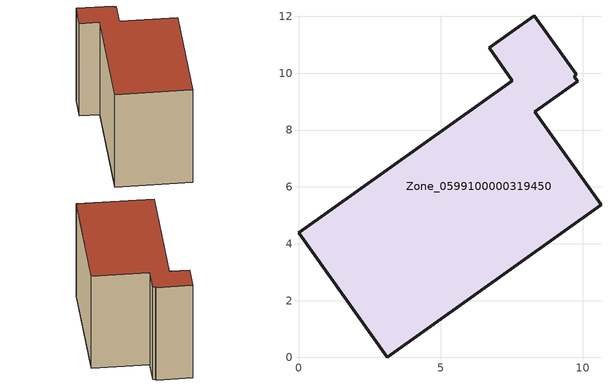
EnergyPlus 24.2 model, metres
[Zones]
Zone_0599100000319450
 floor ground (C_G): 9.82,9.72 8.31,8.64 10.64,5.37 3.13,0 0,4.38 7.52,9.74 6.7,10.89 8.3,12.03 9.77,9.96 9.7,9.88 z0
 wall outside (C_F): 8.3,12.03 6.7,10.89 7.52,9.74 0,4.38 3.13,0 10.64,5.37 8.31,8.64 9.82,9.72 9.7,9.88 9.77,9.96 8.3,12.03 z0:7.51
 roof outside (C_R): 9.77,9.96 8.3,12.03 6.7,10.89 7.52,9.74 0,4.38 3.13,0 10.64,5.37 8.31,8.64 9.82,9.72 9.7,9.88 z7.51
[BUILDING]
Pand.0599100000319450: North Axis=0; Terrain=City; Loads Convergence Tolerance Value=0.04; Temperature Convergence Tolerance Value=0.4; Solar Distribution=FullExterior; Maximum Number of Warmup Days=25; Minimum Number of Warmup Days=1
[Site:Location]
Rotterdam.The.Hague.AP_ZH_NLD Design_Conditions: Latitude=51.96; Longitude=4.45; Time Zone=1; Elevation=-4.5
[SITE:GROUNDTEMPERATURE:BUILDINGSURFACE]
18, 18, 18, 18, 18, 18, 18, 18, 18, 18, 18, 18
[MATERIAL] Thermal Absorptance=0.9; Solar Absorptance=0.7; Visible Absorptance=0.7
Name | Roughness | Thickness | Conductivity | Density | Specific Heat
G.TI.1975-1991 | MediumSmooth | 0.15 | 0.288461 | 540 | 1210
F.TI.1975-1991 | Rough | 0.3 | 0.230769 | 1920 | 840
R.TI.1975-1991 | MediumRough | 0.2 | 0.153846 | 1500 | 1000
[CONSTRUCTION]
C_G: G.TI.1975-1991
C_F: F.TI.1975-1991
C_R: R.TI.1975-1991
[ZONE]
Zone_0599100000319450: Type=1; Multiplier=1; Ceiling Height=Autocalculate; Volume=Autocalculate; Floor Area=autocalculate; Part of Total Floor Area=Yes
[ZONEINFILTRATION:DESIGNFLOWRATE]
Infil_Zone_0599100000319450: Zone or ZoneList or Space or SpaceList=Zone_0599100000319450; Schedule=AlwaysOn; Design Flow Rate Calculation Method=Flow/Area; Flow Rate per Floor Area=0.003; Constant Term Coefficient=1; Temperature Term Coefficient=0; Velocity Term Coefficient=0; Velocity Squared Term Coefficient=0
[HVACTEMPLATE:ZONE:IDEALLOADSAIRSYSTEM]
Zone_0599100000319450: Maximum Heating Supply Air Temperature=50; Minimum Cooling Supply Air Temperature=13; Maximum Heating Supply Air Humidity Ratio=0.0156; Minimum Cooling Supply Air Humidity Ratio=0.0077; Heating Limit=NoLimit; Cooling Limit=NoLimit; Dehumidification Control Type=ConstantSensibleHeatRatio; Cooling Sensible Heat Ratio=0.7; Dehumidification Setpoint=60; Humidification Control Type=None; Humidification Setpoint=30; Outdoor Air Method=None; Outdoor Air Flow Rate per Person=0.00944; Outdoor Air Flow Rate per Zone Floor Area=0; Outdoor Air Flow Rate per Zone=0; Demand Controlled Ventilation Type=None; Outdoor Air Economizer Type=NoEconomizer; Heat Recovery Type=None; Sensible Heat Recovery Effectiveness=0.7; Latent Heat Recovery Effectiveness=0.65
[ZONECONTROL:THERMOSTAT]
ThermostatControl_Zone_0599100000319450: Zone or ZoneList=Zone_0599100000319450; Control Type Schedule=DualSetpointControlType; Control 1=Thermostat_Zone_0599100000319450; Temperature Difference Between Cutout And Setpoint=0
[THERMOSTATSETPOINT:DUALSETPOINT]
Thermostat_Zone_0599100000319450: Heating Setpoint Temperature Schedule=HeatingSetpoint_Zone_0599100000319450; Cooling Setpoint Temperature Schedule=CoolingSetpoint_Zone_0599100000319450
[SCHEDULE:COMPACT]
HeatingSetpoint_Zone_0599100000319450: Through: 12/31, For: AllDays, Until: 24:00, 21
CoolingSetpoint_Zone_0599100000319450: Through: 12/31, For: AllDays, Until: 24:00, 24
DualSetpointControlType: Through: 12/31, For: AllDays, Until: 24:00, 4
AlwaysOn: Through: 12/31, For: AllDays, Until: 24:00, 1
